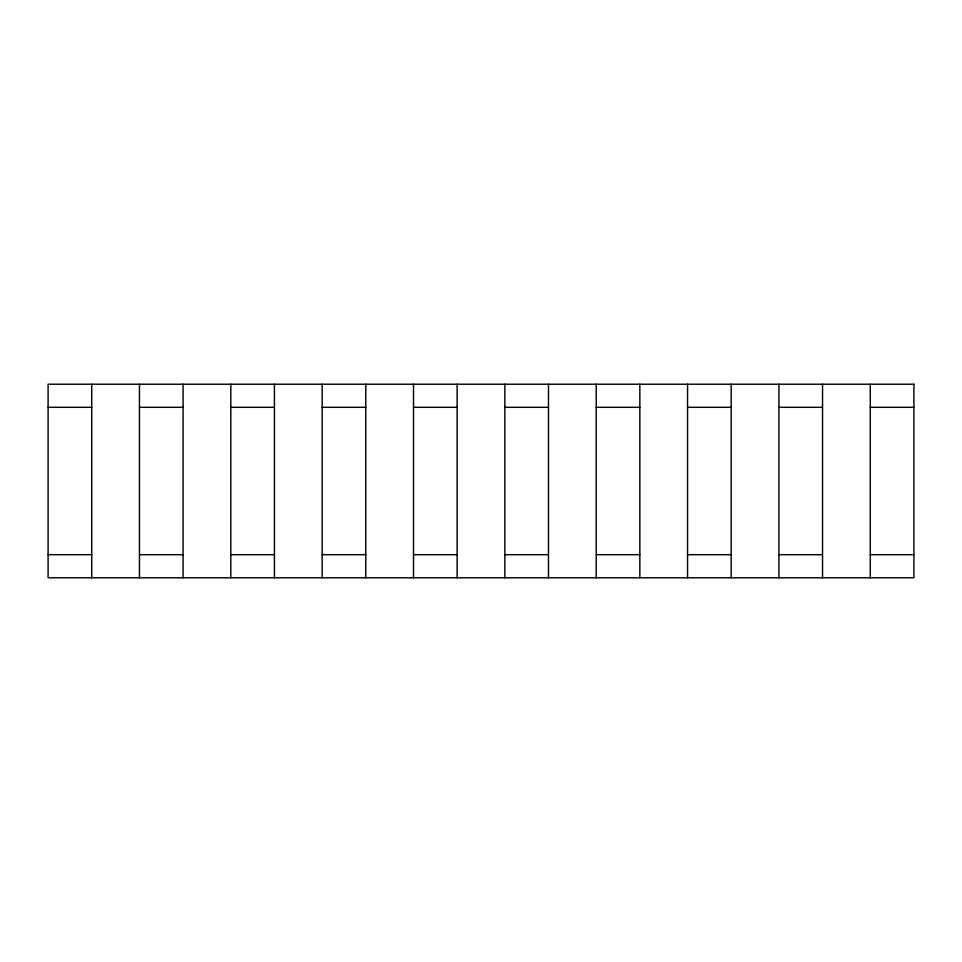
<?xml version="1.0" encoding="UTF-8"?>
<svg xmlns="http://www.w3.org/2000/svg" width="962" height="962" viewBox="0 0 962 962"><rect width="100%" height="100%" fill="white"/><g stroke="black" fill="none" stroke-linecap="round" stroke-linejoin="round"><path stroke-width="1.44" d="M48.1 407.311L91.727 407.311M139.454 407.311L183.081 407.311M230.808 407.311L274.435 407.311M322.162 407.311L365.776 407.311M413.516 407.311L457.13 407.311M504.87 407.311L548.484 407.311M596.224 407.311L639.838 407.311M687.565 407.311L731.192 407.311M778.919 407.311L822.546 407.311M870.273 407.311L913.9 407.311M48.1 554.689L91.727 554.689M139.454 554.689L183.081 554.689M230.808 554.689L274.435 554.689M322.162 554.689L365.776 554.689M413.516 554.689L457.13 554.689M504.87 554.689L548.484 554.689M596.224 554.689L639.838 554.689M687.565 554.689L731.192 554.689M778.919 554.689L822.546 554.689M870.273 554.689L913.9 554.689M870.273 384.223L870.273 577.777M822.546 384.223L822.546 577.777M778.919 384.223L778.919 577.777M731.192 384.223L731.192 577.777M687.565 384.223L687.565 577.777M639.838 384.223L639.838 577.777M596.224 384.223L596.224 577.777M548.484 384.223L548.484 577.777M504.87 384.223L504.87 577.777M457.13 384.223L457.13 577.777M413.516 384.223L413.516 577.777M365.776 384.223L365.776 577.777M322.162 384.223L322.162 577.777M274.435 384.223L274.435 577.777M230.808 384.223L230.808 577.777M183.081 384.223L183.081 577.777M139.454 384.223L139.454 577.777M91.727 384.223L91.727 577.777M913.9 384.223L48.1 384.223L48.1 577.777L913.9 577.777L913.9 384.223"/></g></svg>
